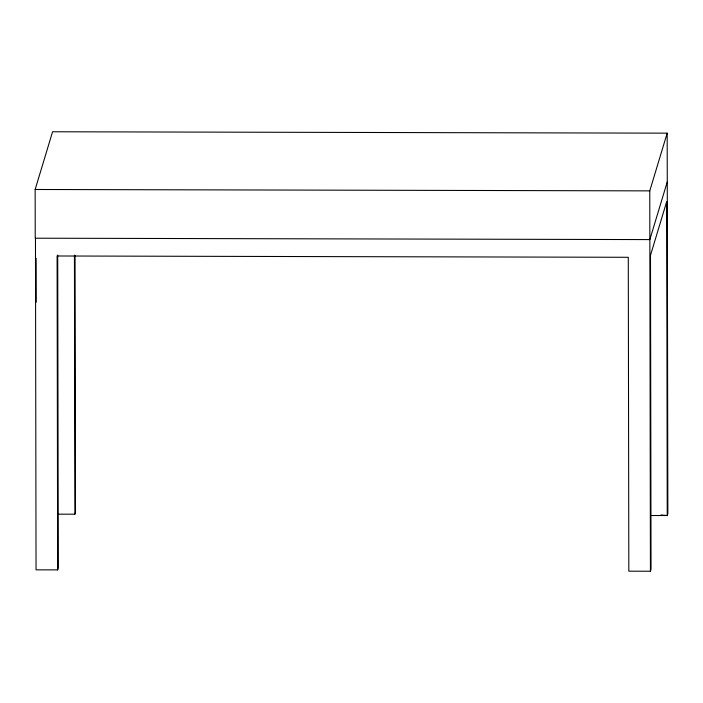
<?xml version="1.0" encoding="UTF-8"?>
<svg xmlns="http://www.w3.org/2000/svg" width="703" height="703" viewBox="0 0 703 703"><rect width="100%" height="100%" fill="white"/><g stroke="black" fill="none" stroke-linecap="round" stroke-linejoin="round"><path stroke-width="1.05" d="M667.27 181.875L649.844 239.591L35.238 238.203L35.15 189.485L52.576 131.769L667.182 133.157L667.85 513.515L667.235 515.545L651.04 515.51M35.466 238.203L36.046 569.843L57.646 569.887L58.27 567.822L57.716 255.022M58.103 514.165L74.896 514.201L75.502 512.179L75.054 255.347M57.646 569.887L57.092 255.989L628.28 257.289L628.825 571.188L650.424 571.231L649.765 190.873L667.182 133.157M650.424 571.231L651.04 569.193L650.495 255.294L666.69 201.647L667.235 515.545L660.943 514.921M35.15 189.485L649.765 190.873M74.439 255.18L74.896 514.201M36.125 258.265L36.205 302.167"/></g></svg>
